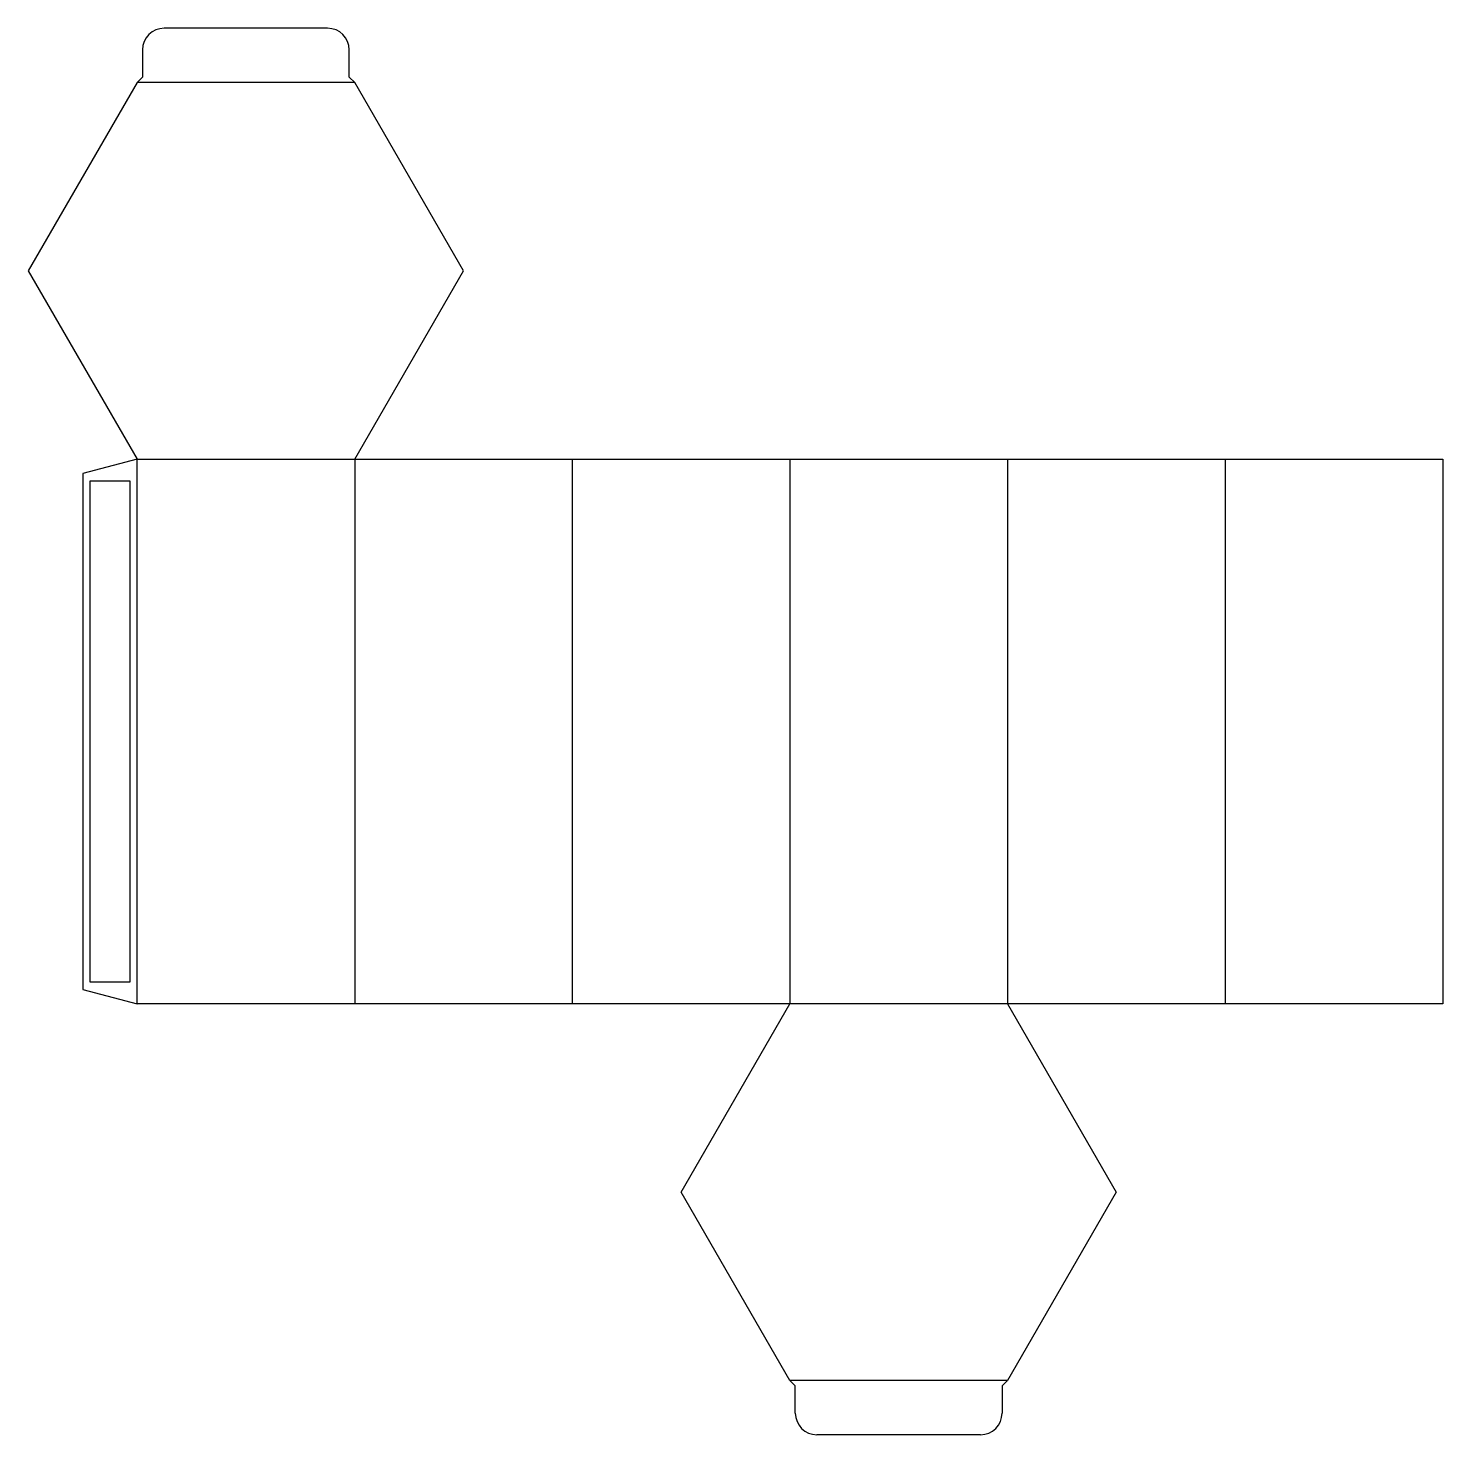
# Model space of a CAD drawing. Header units: millimetres. Extents: x 0 to 392, y 0 to 390.
import ezdxf

# ---------------------------------------------------------------- set-up
doc = ezdxf.new("R2010")
doc.units = ezdxf.units.MM
for name, color, linetype in [('CREASE', 5, 'CONTINUOUS'), ('CUT', 1, 'CONTINUOUS'), ('GLUE', 2, 'CONTINUOUS')]:
    doc.layers.add(name, color=color, linetype=linetype)

msp = doc.modelspace()

# ---------------------------------------------------------------- linework, layer by layer
at = {"layer": 'CREASE'}
for p, q in [((90.39, 374.646), (30.13, 374.646)), ((30.13, 119.373), (30.13, 270.273)), ((30.13, 270.273), (90.39, 270.273)), ((90.39, 270.273), (90.39, 119.373)), ((150.65, 270.273), (150.65, 119.373)), ((210.909, 270.273), (210.909, 119.373)), ((271.169, 270.273), (271.169, 119.373)), ((331.429, 270.273), (331.429, 119.373)), ((271.169, 119.373), (210.909, 119.373)), ((271.169, 15), (210.909, 15))]:
    msp.add_line(p, q, dxfattribs=at)
at = {"layer": 'CUT'}
for p, q in [((82.89, 389.646), (37.63, 389.646)), ((31.63, 383.646), (31.63, 376.146)), ((88.89, 376.146), (88.89, 383.646)), ((31.63, 376.146), (30.13, 374.646)), ((90.39, 374.646), (88.89, 376.146)), ((30.13, 374.646), (0, 322.46)), ((120.52, 322.46), (90.39, 374.646)), ((0, 322.46), (30.13, 270.273)), ((90.39, 270.273), (120.52, 322.46)), ((30.13, 270.273), (15.13, 266.254)), ((90.39, 270.273), (150.65, 270.273)), ((150.65, 270.273), (210.909, 270.273)), ((210.909, 270.273), (271.169, 270.273)), ((271.169, 270.273), (331.429, 270.273)), ((331.429, 270.273), (391.689, 270.273)), ((391.689, 270.273), (391.689, 119.373)), ((15.13, 266.254), (15.13, 123.392)), ((15.13, 123.392), (30.13, 119.373)), ((90.39, 119.373), (30.13, 119.373)), ((150.65, 119.373), (90.39, 119.373)), ((210.909, 119.373), (150.65, 119.373)), ((180.779, 67.187), (210.909, 119.373)), ((331.429, 119.373), (271.169, 119.373)), ((271.169, 119.373), (301.299, 67.187)), ((391.689, 119.373), (331.429, 119.373)), ((210.909, 15), (180.779, 67.187)), ((301.299, 67.187), (271.169, 15)), ((212.409, 13.5), (210.909, 15)), ((212.409, 6), (212.409, 13.5)), ((271.169, 15), (269.669, 13.5)), ((269.669, 13.5), (269.669, 6)), ((263.669, 0), (218.409, 0))]:
    msp.add_line(p, q, dxfattribs=at)
for centre, start, end in [((37.63, 383.646), 90, 180), ((82.89, 383.646), 0, 90), ((218.409, 6), 180, 270), ((263.669, 6), 270, 0)]:
    msp.add_arc(centre, 6, start, end, dxfattribs=at)
at = {"layer": 'GLUE'}
for p, q in [((17.13, 264.254), (28.13, 264.254)), ((17.13, 125.392), (17.13, 264.254)), ((28.13, 264.254), (28.13, 125.392)), ((28.13, 125.392), (17.13, 125.392))]:
    msp.add_line(p, q, dxfattribs=at)

doc.saveas('drawing.dxf')
